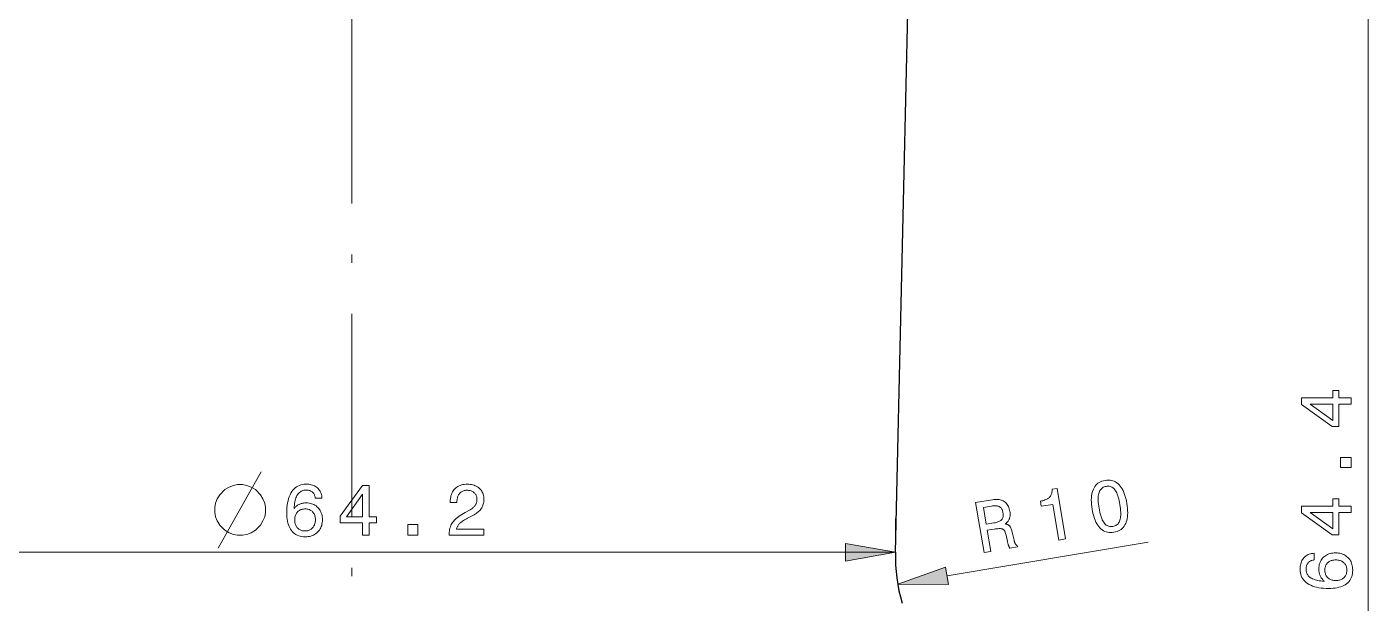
# Model space of a CAD drawing. Extents: x -99 to 297, y 0 to 529.
# Drawn here: x 84.1 to 163.3, y 148.4 to 182.4 of the extents above; entities that cross this region are included whole.
import ezdxf

# ---------------------------------------------------------------- set-up
doc = ezdxf.new("R2010")
doc.units = 0
doc.linetypes.add('DASHDOT', pattern=[18.5, 12, -3, 0.5, -3])

msp = doc.modelspace()

# ---------------------------------------------------------------- linework, layer by layer
at = {"color": 7, "linetype": 'DASHDOT', "lineweight": 13}
msp.add_line((103.269, 368.989), (103.269, 116.522), dxfattribs=at)
at = {"color": 7, "lineweight": 30}
msp.add_line((135.369, 151.402), (137.768, 254.886), dxfattribs=at)
at = {"color": 7, "lineweight": 13}
for p, q in [((163.289, 125.857), (163.289, 184.357)), ((131.44, 151.402), (71.169, 151.402)), ((74.124, 151.403), (132.415, 151.403))]:
    msp.add_line(p, q, dxfattribs=at)
at = {"color": 7, "lineweight": 13, "ltscale": 0.05003}
msp.add_line((135.369, 151.402), (135.369, 153.403), dxfattribs=at)
at = {"color": 7, "lineweight": 13, "ltscale": 0.09824}
msp.add_line((135.369, 151.402), (131.44, 151.402), dxfattribs=at)
at = {"color": 7, "lineweight": 13, "ltscale": 0.30114}
msp.add_line((138.418, 150.006), (150.298, 151.997), dxfattribs=at)
at = {"color": 7, "lineweight": 13}
for points in [[(162.289, 160.139), (161.547, 160.139), (161.547, 158.822), (161.167, 158.822), (159.356, 160.135), (159.356, 160.527), (161.201, 160.527), (161.201, 160.955), (161.547, 160.955), (161.547, 160.527), (162.289, 160.527)], [(161.201, 159.184), (161.201, 160.139), (159.858, 160.139)], [(162.289, 156.406), (161.646, 156.406), (161.646, 157.002), (162.289, 157.002)], [(96.821, 155.403), (96.521, 155.403), (96.271, 155.353), (96.021, 155.253), (95.771, 155.103), (95.471, 154.803), (95.321, 154.553), (95.221, 154.303), (95.171, 154.053), (95.171, 153.753), (95.221, 153.503), (95.321, 153.253), (95.471, 153.003), (95.771, 152.703), (96.021, 152.553), (96.271, 152.453), (96.521, 152.403), (96.821, 152.403), (97.071, 152.453), (97.321, 152.553), (97.571, 152.703), (97.871, 153.003), (98.021, 153.253), (98.121, 153.503), (98.171, 153.753), (98.171, 154.053), (98.121, 154.303), (98.021, 154.553), (97.871, 154.803), (97.571, 155.103), (97.321, 155.253), (97.071, 155.353)], [(101.506, 154.592), (101.11, 154.592), (101.104, 154.637), (101.096, 154.681), (101.086, 154.722), (101.073, 154.761), (101.058, 154.798), (101.041, 154.833), (101.021, 154.865), (100.999, 154.895), (100.974, 154.923), (100.948, 154.949), (100.919, 154.973), (100.888, 154.993), (100.855, 155.012), (100.82, 155.028), (100.783, 155.042), (100.744, 155.053), (100.702, 155.061), (100.659, 155.067), (100.614, 155.071), (100.566, 155.072), (100.502, 155.07), (100.441, 155.062), (100.383, 155.048), (100.328, 155.029), (100.276, 155.005), (100.227, 154.975), (100.181, 154.94), (100.138, 154.9), (100.099, 154.854), (100.062, 154.803), (100.029, 154.746), (99.998, 154.684), (99.97, 154.616), (99.946, 154.542), (99.924, 154.463), (99.905, 154.379), (99.889, 154.288), (99.875, 154.193), (99.865, 154.091), (99.858, 153.985), (99.884, 154.016), (99.911, 154.046), (99.939, 154.075), (99.968, 154.102), (99.998, 154.127), (100.03, 154.151), (100.062, 154.174), (100.096, 154.194), (100.131, 154.214), (100.167, 154.231), (100.204, 154.247), (100.241, 154.262), (100.28, 154.274), (100.32, 154.285), (100.36, 154.294), (100.401, 154.302), (100.443, 154.308), (100.486, 154.312), (100.53, 154.315), (100.575, 154.316), (100.658, 154.313), (100.739, 154.305), (100.816, 154.291), (100.89, 154.272), (100.96, 154.247), (101.028, 154.217), (101.092, 154.182), (101.153, 154.141), (101.211, 154.094), (101.266, 154.043), (101.317, 153.986), (101.362, 153.926), (101.402, 153.863), (101.436, 153.796), (101.465, 153.726), (101.489, 153.652), (101.508, 153.575), (101.521, 153.494), (101.529, 153.41), (101.532, 153.323), (101.529, 153.235), (101.521, 153.151), (101.506, 153.07), (101.487, 152.992), (101.461, 152.918), (101.43, 152.847), (101.394, 152.779), (101.352, 152.715), (101.304, 152.654), (101.25, 152.596), (101.192, 152.543), (101.131, 152.496), (101.066, 152.454), (100.997, 152.418), (100.925, 152.387), (100.85, 152.362), (100.771, 152.342), (100.689, 152.328), (100.603, 152.32), (100.514, 152.317), (100.411, 152.321), (100.313, 152.332), (100.219, 152.35), (100.131, 152.375), (100.048, 152.408), (99.97, 152.448), (99.896, 152.496), (99.828, 152.55), (99.765, 152.612), (99.706, 152.682), (99.653, 152.758), (99.605, 152.84), (99.563, 152.93), (99.527, 153.025), (99.496, 153.127), (99.471, 153.235), (99.451, 153.35), (99.437, 153.472), (99.428, 153.599), (99.426, 153.734), (99.429, 153.891), (99.438, 154.041), (99.453, 154.184), (99.473, 154.32), (99.5, 154.448), (99.533, 154.569), (99.572, 154.683), (99.617, 154.79), (99.667, 154.889), (99.724, 154.981), (99.786, 155.065), (99.853, 155.14), (99.924, 155.206), (100.001, 155.263), (100.082, 155.312), (100.168, 155.352), (100.259, 155.383), (100.354, 155.405), (100.455, 155.418), (100.56, 155.422), (100.644, 155.42), (100.724, 155.414), (100.8, 155.403), (100.873, 155.388), (100.943, 155.368), (101.009, 155.344), (101.071, 155.316), (101.129, 155.283), (101.184, 155.246), (101.236, 155.205), (101.283, 155.16), (101.326, 155.111), (101.364, 155.059), (101.398, 155.003), (101.427, 154.943), (101.452, 154.88), (101.472, 154.813), (101.488, 154.743), (101.5, 154.669)], [(103.906, 152.403), (103.906, 153.146), (102.588, 153.146), (102.588, 153.525), (103.901, 155.336), (104.294, 155.336), (104.294, 153.491), (104.722, 153.491), (104.722, 153.146), (104.294, 153.146), (104.294, 152.403)], [(109.012, 152.403), (109.012, 152.416), (109.014, 152.504), (109.02, 152.588), (109.03, 152.67), (109.045, 152.748), (109.063, 152.824), (109.086, 152.897), (109.113, 152.967), (109.144, 153.034), (109.179, 153.098), (109.218, 153.159), (109.263, 153.219), (109.314, 153.278), (109.372, 153.338), (109.437, 153.397), (109.508, 153.456), (109.586, 153.515), (109.671, 153.574), (109.762, 153.633), (109.86, 153.692), (109.965, 153.751), (110.22, 153.89), (110.264, 153.915), (110.307, 153.941), (110.346, 153.967), (110.384, 153.994), (110.418, 154.022), (110.451, 154.05), (110.481, 154.079), (110.508, 154.108), (110.533, 154.138), (110.555, 154.169), (110.575, 154.201), (110.593, 154.233), (110.609, 154.267), (110.622, 154.302), (110.634, 154.337), (110.644, 154.374), (110.651, 154.412), (110.656, 154.451), (110.659, 154.492), (110.66, 154.533), (110.659, 154.579), (110.654, 154.624), (110.646, 154.667), (110.634, 154.709), (110.62, 154.748), (110.602, 154.786), (110.58, 154.821), (110.556, 154.855), (110.528, 154.887), (110.497, 154.917), (110.463, 154.945), (110.427, 154.97), (110.389, 154.992), (110.349, 155.011), (110.306, 155.027), (110.261, 155.041), (110.214, 155.051), (110.165, 155.058), (110.113, 155.063), (110.06, 155.064), (110.006, 155.062), (109.955, 155.057), (109.907, 155.047), (109.86, 155.034), (109.816, 155.018), (109.775, 154.997), (109.735, 154.973), (109.698, 154.945), (109.663, 154.914), (109.631, 154.878), (109.601, 154.84), (109.574, 154.799), (109.55, 154.755), (109.53, 154.708), (109.513, 154.658), (109.499, 154.606), (109.488, 154.551), (109.48, 154.493), (109.475, 154.432), (109.473, 154.368), (109.473, 154.332), (109.081, 154.332), (109.081, 154.394), (109.084, 154.486), (109.092, 154.575), (109.106, 154.66), (109.124, 154.742), (109.149, 154.819), (109.178, 154.892), (109.214, 154.961), (109.254, 155.026), (109.3, 155.088), (109.351, 155.145), (109.407, 155.198), (109.467, 155.245), (109.53, 155.287), (109.598, 155.323), (109.669, 155.353), (109.744, 155.378), (109.823, 155.397), (109.906, 155.411), (109.992, 155.42), (110.083, 155.422), (110.17, 155.42), (110.253, 155.413), (110.333, 155.4), (110.41, 155.383), (110.483, 155.361), (110.553, 155.334), (110.619, 155.302), (110.682, 155.265), (110.742, 155.223), (110.798, 155.176), (110.85, 155.125), (110.897, 155.071), (110.938, 155.014), (110.973, 154.954), (111.003, 154.891), (111.028, 154.824), (111.047, 154.755), (111.061, 154.683), (111.069, 154.607), (111.071, 154.529), (111.07, 154.467), (111.065, 154.408), (111.057, 154.349), (111.046, 154.293), (111.031, 154.238), (111.014, 154.184), (110.993, 154.132), (110.969, 154.082), (110.942, 154.033), (110.911, 153.986), (110.878, 153.94), (110.84, 153.895), (110.8, 153.851), (110.756, 153.809), (110.709, 153.768), (110.658, 153.728), (110.604, 153.69), (110.547, 153.653), (110.486, 153.617), (110.422, 153.582), (110.169, 153.453), (110.099, 153.416), (110.033, 153.38), (109.971, 153.344), (109.913, 153.309), (109.86, 153.275), (109.81, 153.241), (109.764, 153.208), (109.723, 153.176), (109.685, 153.145), (109.652, 153.114), (109.621, 153.083), (109.593, 153.052), (109.567, 153.02), (109.543, 152.987), (109.521, 152.953), (109.501, 152.919), (109.484, 152.884), (109.468, 152.848), (109.455, 152.812), (109.444, 152.774), (111.071, 152.774), (111.071, 152.403)], [(146.988, 153.94), (146.966, 154.087), (146.951, 154.227), (146.942, 154.362), (146.939, 154.49), (146.943, 154.612), (146.953, 154.727), (146.97, 154.836), (146.993, 154.939), (147.023, 155.036), (147.059, 155.126), (147.101, 155.21), (147.149, 155.286), (147.204, 155.356), (147.264, 155.419), (147.331, 155.474), (147.404, 155.523), (147.483, 155.564), (147.568, 155.598), (147.659, 155.626), (147.756, 155.646), (147.855, 155.659), (147.951, 155.663), (148.043, 155.658), (148.131, 155.645), (148.216, 155.623), (148.297, 155.593), (148.375, 155.554), (148.448, 155.506), (148.519, 155.45), (148.585, 155.385), (148.648, 155.312), (148.707, 155.231), (148.762, 155.141), (148.813, 155.043), (148.86, 154.937), (148.903, 154.823), (148.942, 154.7), (148.978, 154.569), (149.009, 154.43), (149.036, 154.283), (149.058, 154.135), (149.074, 153.994), (149.083, 153.859), (149.086, 153.731), (149.083, 153.609), (149.073, 153.494), (149.056, 153.385), (149.033, 153.283), (149.004, 153.187), (148.969, 153.098), (148.927, 153.016), (148.879, 152.94), (148.824, 152.871), (148.764, 152.809), (148.697, 152.754), (148.624, 152.706), (148.545, 152.665), (148.459, 152.631), (148.367, 152.604), (148.269, 152.583), (148.171, 152.571), (148.076, 152.567), (147.984, 152.572), (147.896, 152.585), (147.812, 152.607), (147.731, 152.637), (147.653, 152.676), (147.579, 152.723), (147.508, 152.78), (147.441, 152.844), (147.378, 152.917), (147.318, 152.998), (147.263, 153.088), (147.212, 153.185), (147.164, 153.291), (147.121, 153.404), (147.082, 153.526), (147.047, 153.656), (147.015, 153.794)], [(147.396, 154.008), (147.417, 153.889), (147.44, 153.778), (147.466, 153.673), (147.493, 153.575), (147.522, 153.485), (147.553, 153.401), (147.586, 153.325), (147.62, 153.256), (147.657, 153.193), (147.695, 153.138), (147.736, 153.089), (147.779, 153.047), (147.825, 153.011), (147.873, 152.981), (147.923, 152.957), (147.976, 152.94), (148.031, 152.929), (148.088, 152.924), (148.148, 152.925), (148.211, 152.933), (148.273, 152.946), (148.33, 152.964), (148.383, 152.988), (148.432, 153.016), (148.476, 153.049), (148.516, 153.088), (148.551, 153.131), (148.582, 153.18), (148.608, 153.233), (148.631, 153.292), (148.648, 153.356), (148.662, 153.426), (148.672, 153.503), (148.678, 153.586), (148.679, 153.675), (148.677, 153.77), (148.67, 153.872), (148.66, 153.98), (148.645, 154.094), (148.627, 154.214), (148.605, 154.335), (148.581, 154.448), (148.556, 154.553), (148.529, 154.652), (148.5, 154.743), (148.47, 154.827), (148.437, 154.904), (148.403, 154.973), (148.367, 155.035), (148.329, 155.09), (148.289, 155.138), (148.247, 155.18), (148.202, 155.216), (148.154, 155.245), (148.104, 155.269), (148.051, 155.286), (147.996, 155.297), (147.938, 155.302), (147.878, 155.3), (147.815, 155.293), (147.754, 155.279), (147.697, 155.261), (147.644, 155.238), (147.595, 155.209), (147.551, 155.175), (147.511, 155.137), (147.476, 155.093), (147.445, 155.044), (147.418, 154.99), (147.395, 154.93), (147.377, 154.866), (147.362, 154.795), (147.352, 154.718), (147.346, 154.635), (147.344, 154.545), (147.346, 154.45), (147.352, 154.349), (147.363, 154.241), (147.377, 154.128)], [(102.951, 153.491), (103.906, 153.491), (103.906, 154.834)], [(140.603, 151.386), (140.108, 154.34), (141.095, 154.506), (141.181, 154.518), (141.263, 154.525), (141.342, 154.527), (141.417, 154.525), (141.489, 154.517), (141.557, 154.504), (141.622, 154.486), (141.684, 154.463), (141.742, 154.435), (141.797, 154.402), (141.848, 154.365), (141.895, 154.322), (141.938, 154.275), (141.977, 154.223), (142.013, 154.167), (142.044, 154.106), (142.071, 154.04), (142.095, 153.969), (142.115, 153.894), (142.13, 153.814), (142.138, 153.766), (142.142, 153.719), (142.145, 153.673), (142.145, 153.628), (142.143, 153.585), (142.139, 153.543), (142.133, 153.502), (142.124, 153.462), (142.114, 153.423), (142.101, 153.386), (142.086, 153.349), (142.068, 153.314), (142.049, 153.28), (142.027, 153.248), (142.003, 153.216), (141.977, 153.186), (141.949, 153.158), (141.919, 153.13), (141.886, 153.104), (141.852, 153.079), (141.885, 153.073), (141.917, 153.067), (141.947, 153.058), (141.975, 153.049), (142.002, 153.037), (142.027, 153.025), (142.051, 153.01), (142.073, 152.995), (142.093, 152.977), (142.111, 152.959), (142.129, 152.938), (142.146, 152.913), (142.163, 152.885), (142.179, 152.853), (142.194, 152.818), (142.209, 152.779), (142.224, 152.737), (142.238, 152.692), (142.252, 152.643), (142.265, 152.59), (142.377, 152.115), (142.384, 152.085), (142.392, 152.057), (142.399, 152.03), (142.407, 152.005), (142.414, 151.982), (142.422, 151.961), (142.43, 151.941), (142.438, 151.924), (142.446, 151.907), (142.455, 151.893), (142.463, 151.88), (142.472, 151.867), (142.482, 151.856), (142.492, 151.845), (142.503, 151.835), (142.514, 151.826), (142.526, 151.818), (142.538, 151.811), (142.551, 151.804), (142.565, 151.798), (142.578, 151.717), (142.131, 151.642), (142.124, 151.651), (142.116, 151.661), (142.109, 151.672), (142.102, 151.684), (142.095, 151.697), (142.087, 151.711), (142.08, 151.726), (142.073, 151.742), (142.066, 151.76), (142.059, 151.778), (142.052, 151.797), (142.045, 151.817), (142.038, 151.839), (142.031, 151.862), (142.024, 151.887), (142.017, 151.913), (142.009, 151.94), (142.002, 151.969), (141.994, 151.999), (141.987, 152.03), (141.902, 152.41), (141.888, 152.465), (141.874, 152.515), (141.858, 152.562), (141.842, 152.604), (141.824, 152.642), (141.805, 152.675), (141.786, 152.704), (141.765, 152.729), (141.743, 152.75), (141.72, 152.766), (141.694, 152.779), (141.662, 152.789), (141.624, 152.796), (141.58, 152.8), (141.531, 152.802), (141.475, 152.8), (141.414, 152.796), (141.346, 152.79), (141.273, 152.78), (141.194, 152.768), (140.789, 152.7), (140.998, 151.452)], [(145.026, 152.127), (144.673, 154.232), (143.983, 154.116), (143.933, 154.417), (144.006, 154.432), (144.076, 154.449), (144.141, 154.468), (144.201, 154.489), (144.258, 154.511), (144.31, 154.536), (144.357, 154.562), (144.401, 154.59), (144.44, 154.62), (144.475, 154.652), (144.505, 154.687), (144.533, 154.724), (144.556, 154.764), (144.577, 154.807), (144.593, 154.852), (144.607, 154.9), (144.616, 154.951), (144.623, 155.005), (144.625, 155.062), (144.625, 155.121), (144.914, 155.17), (145.413, 152.192)], [(162.289, 153.743), (161.547, 153.743), (161.547, 152.425), (161.167, 152.425), (159.356, 153.739), (159.356, 154.131), (161.201, 154.131), (161.201, 154.559), (161.547, 154.559), (161.547, 154.131), (162.289, 154.131)], [(101.114, 153.318), (101.113, 153.376), (101.108, 153.431), (101.1, 153.484), (101.088, 153.534), (101.074, 153.582), (101.056, 153.628), (101.035, 153.671), (101.01, 153.712), (100.983, 153.75), (100.952, 153.786), (100.919, 153.82), (100.883, 153.849), (100.846, 153.876), (100.806, 153.898), (100.764, 153.918), (100.721, 153.933), (100.675, 153.946), (100.628, 153.954), (100.578, 153.96), (100.526, 153.961), (100.468, 153.96), (100.413, 153.954), (100.361, 153.946), (100.31, 153.934), (100.263, 153.918), (100.218, 153.899), (100.175, 153.877), (100.136, 153.851), (100.098, 153.821), (100.063, 153.789), (100.032, 153.753), (100.003, 153.714), (99.978, 153.673), (99.956, 153.63), (99.938, 153.583), (99.923, 153.535), (99.911, 153.483), (99.902, 153.43), (99.897, 153.373), (99.896, 153.314), (99.897, 153.255), (99.902, 153.199), (99.911, 153.144), (99.922, 153.093), (99.937, 153.044), (99.955, 152.997), (99.977, 152.953), (100.002, 152.911), (100.03, 152.872), (100.061, 152.836), (100.096, 152.802), (100.132, 152.772), (100.171, 152.745), (100.212, 152.722), (100.256, 152.703), (100.302, 152.687), (100.35, 152.674), (100.401, 152.666), (100.454, 152.66), (100.509, 152.659), (100.562, 152.66), (100.613, 152.666), (100.662, 152.675), (100.709, 152.688), (100.754, 152.704), (100.796, 152.724), (100.837, 152.748), (100.876, 152.775), (100.912, 152.806), (100.947, 152.841), (100.979, 152.878), (101.007, 152.918), (101.032, 152.96), (101.054, 153.005), (101.072, 153.051), (101.088, 153.1), (101.099, 153.151), (101.108, 153.205), (101.113, 153.26)], [(141.046, 154.126), (140.563, 154.045), (140.728, 153.061), (141.184, 153.138), (141.251, 153.15), (141.313, 153.164), (141.371, 153.18), (141.425, 153.197), (141.473, 153.216), (141.518, 153.236), (141.557, 153.258), (141.592, 153.282), (141.623, 153.307), (141.649, 153.333), (141.671, 153.362), (141.69, 153.393), (141.705, 153.427), (141.717, 153.464), (141.726, 153.503), (141.732, 153.545), (141.734, 153.589), (141.734, 153.636), (141.73, 153.685), (141.722, 153.737), (141.712, 153.787), (141.7, 153.835), (141.686, 153.879), (141.67, 153.919), (141.651, 153.956), (141.63, 153.99), (141.607, 154.02), (141.581, 154.046), (141.554, 154.07), (141.524, 154.089), (141.492, 154.106), (141.456, 154.12), (141.416, 154.131), (141.374, 154.139), (141.328, 154.144), (141.278, 154.146), (141.225, 154.145), (141.169, 154.142), (141.109, 154.135)], [(161.201, 152.788), (161.201, 153.743), (159.858, 153.743)], [(106.568, 152.403), (106.568, 153.046), (107.165, 153.046), (107.165, 152.403)], [(132.415, 150.882), (135.369, 151.403), (132.415, 151.924)], [(160.101, 151.344), (160.101, 150.947), (160.055, 150.942), (160.011, 150.934), (159.97, 150.923), (159.931, 150.91), (159.894, 150.895), (159.86, 150.878), (159.827, 150.858), (159.797, 150.836), (159.769, 150.812), (159.743, 150.785), (159.72, 150.756), (159.699, 150.725), (159.68, 150.692), (159.664, 150.657), (159.651, 150.62), (159.64, 150.581), (159.631, 150.54), (159.625, 150.496), (159.621, 150.451), (159.62, 150.404), (159.623, 150.339), (159.631, 150.278), (159.644, 150.22), (159.663, 150.165), (159.687, 150.113), (159.717, 150.064), (159.752, 150.019), (159.793, 149.976), (159.838, 149.936), (159.89, 149.9), (159.947, 149.866), (160.009, 149.836), (160.077, 149.808), (160.15, 149.783), (160.229, 149.761), (160.314, 149.742), (160.404, 149.726), (160.5, 149.713), (160.601, 149.703), (160.708, 149.695), (160.676, 149.721), (160.646, 149.748), (160.617, 149.776), (160.59, 149.805), (160.565, 149.836), (160.541, 149.867), (160.519, 149.9), (160.498, 149.933), (160.479, 149.968), (160.461, 150.004), (160.445, 150.041), (160.431, 150.079), (160.418, 150.117), (160.407, 150.157), (160.398, 150.197), (160.39, 150.238), (160.384, 150.281), (160.38, 150.324), (160.378, 150.367), (160.377, 150.412), (160.379, 150.496), (160.388, 150.576), (160.401, 150.653), (160.42, 150.727), (160.445, 150.798), (160.475, 150.865), (160.511, 150.93), (160.551, 150.991), (160.598, 151.049), (160.65, 151.104), (160.706, 151.154), (160.766, 151.199), (160.829, 151.239), (160.896, 151.274), (160.966, 151.303), (161.04, 151.327), (161.117, 151.345), (161.198, 151.359), (161.282, 151.366), (161.37, 151.369), (161.457, 151.366), (161.542, 151.358), (161.623, 151.344), (161.7, 151.324), (161.775, 151.299), (161.846, 151.268), (161.913, 151.231), (161.978, 151.189), (162.038, 151.141), (162.096, 151.088), (162.149, 151.03), (162.197, 150.968), (162.238, 150.903), (162.275, 150.835), (162.306, 150.763), (162.331, 150.687), (162.35, 150.608), (162.364, 150.526), (162.373, 150.44), (162.375, 150.351), (162.372, 150.248), (162.361, 150.15), (162.343, 150.057), (162.317, 149.969), (162.284, 149.885), (162.244, 149.807), (162.197, 149.734), (162.142, 149.665), (162.08, 149.602), (162.011, 149.543), (161.934, 149.49), (161.852, 149.442), (161.763, 149.4), (161.667, 149.364), (161.565, 149.333), (161.457, 149.308), (161.342, 149.288), (161.221, 149.274), (161.093, 149.266), (160.959, 149.263), (160.801, 149.266), (160.651, 149.275), (160.508, 149.29), (160.373, 149.311), (160.244, 149.338), (160.123, 149.37), (160.009, 149.409), (159.903, 149.454), (159.804, 149.505), (159.712, 149.561), (159.628, 149.623), (159.553, 149.69), (159.486, 149.762), (159.429, 149.838), (159.38, 149.919), (159.341, 150.005), (159.31, 150.096), (159.288, 150.192), (159.274, 150.292), (159.27, 150.397), (159.272, 150.481), (159.279, 150.561), (159.289, 150.638), (159.305, 150.711), (159.324, 150.78), (159.348, 150.846), (159.376, 150.908), (159.409, 150.967), (159.446, 151.022), (159.487, 151.073), (159.532, 151.12), (159.581, 151.163), (159.634, 151.201), (159.689, 151.235), (159.749, 151.265), (159.812, 151.289), (159.879, 151.31), (159.949, 151.326), (160.023, 151.337)], [(138.332, 150.519), (135.504, 149.517), (138.504, 149.492)], [(161.374, 150.952), (161.317, 150.95), (161.261, 150.945), (161.209, 150.937), (161.158, 150.926), (161.11, 150.911), (161.065, 150.893), (161.022, 150.872), (160.981, 150.848), (160.942, 150.82), (160.906, 150.789), (160.873, 150.756), (160.843, 150.72), (160.817, 150.683), (160.794, 150.643), (160.775, 150.602), (160.759, 150.558), (160.747, 150.513), (160.738, 150.465), (160.733, 150.415), (160.731, 150.364), (160.733, 150.306), (160.738, 150.251), (160.747, 150.198), (160.759, 150.148), (160.774, 150.1), (160.793, 150.055), (160.816, 150.013), (160.842, 149.973), (160.871, 149.936), (160.904, 149.901), (160.94, 149.869), (160.978, 149.84), (161.019, 149.815), (161.063, 149.794), (161.109, 149.775), (161.158, 149.76), (161.209, 149.748), (161.263, 149.74), (161.319, 149.735), (161.378, 149.733), (161.437, 149.735), (161.494, 149.74), (161.548, 149.748), (161.599, 149.76), (161.649, 149.775), (161.695, 149.793), (161.739, 149.814), (161.781, 149.839), (161.82, 149.867), (161.857, 149.899), (161.89, 149.933), (161.92, 149.97), (161.947, 150.008), (161.97, 150.05), (161.99, 150.093), (162.005, 150.139), (162.018, 150.188), (162.027, 150.238), (162.032, 150.291), (162.034, 150.347), (162.032, 150.4), (162.027, 150.451), (162.017, 150.499), (162.005, 150.546), (161.988, 150.591), (161.968, 150.634), (161.944, 150.674), (161.917, 150.713), (161.886, 150.75), (161.851, 150.784), (161.814, 150.816), (161.774, 150.844), (161.732, 150.87), (161.688, 150.891), (161.641, 150.91), (161.592, 150.925), (161.541, 150.937), (161.488, 150.945), (161.432, 150.95)]]:
    msp.add_lwpolyline(points, close=True, dxfattribs=at)
msp.add_lwpolyline([(95.371, 151.653), (97.071, 154.653), (97.921, 156.153)], dxfattribs=at)
at = {"color": 7, "lineweight": 30}
msp.add_arc((145.367, 151.17), 10, 178.6722, 196.09621, dxfattribs=at)
at = {"color": 7, "lineweight": 13}
for points in [[(132.415, 150.882), (135.369, 151.403), (132.415, 150.882), (132.415, 151.924)], [(138.332, 150.519), (135.504, 149.517), (138.332, 150.519), (138.504, 149.492)]]:
    msp.add_solid(points, dxfattribs=at)

doc.saveas('drawing.dxf')
